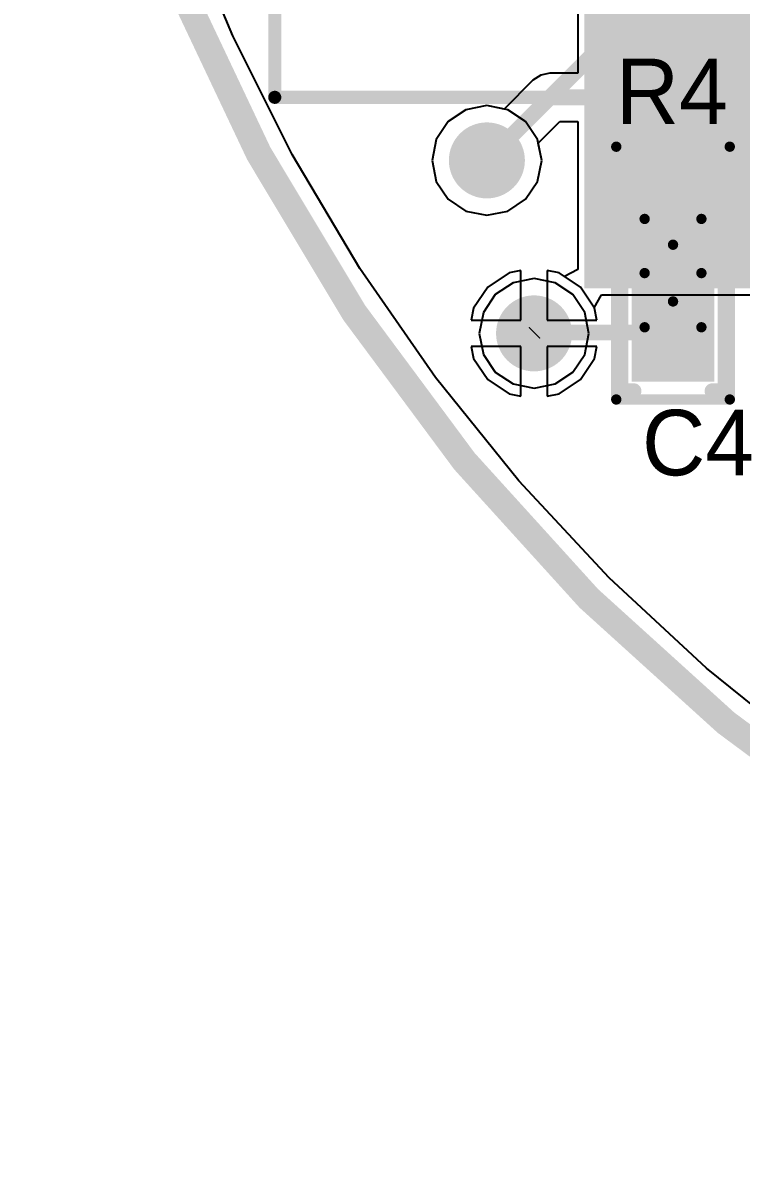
# Model space of a CAD drawing. Header units: millimetres. Extents: x 0.16 to 3.68, y 0.79 to 4.96.
# Drawn here: x 0.896 to 1.17, y 0.791 to 1.2265 of the extents above; entities that cross this region are included whole.
import ezdxf

# ---------------------------------------------------------------- set-up
doc = ezdxf.new("R2010")
doc.units = ezdxf.units.MM
doc.header["$MEASUREMENT"] = 0
for name, color, linetype in [('BottomLayer', 5, 'Continuous'), ('BottomOverlay', 54, 'Continuous'), ('BottomPaste', 16, 'Continuous'), ('BottomSolder', 6, 'Continuous'), ('KeepOutLayer', 6, 'Continuous'), ('Mechanical13', 56, 'Continuous'), ('Mechanical15', 56, 'Continuous'), ('MidLayer1', 16, 'Continuous'), ('MidLayer2', 76, 'Continuous'), ('MultiLayer', 9, 'Continuous'), ('TopLayer', 1, 'Continuous'), ('TopOverlay', 2, 'Continuous'), ('TopPaste', 8, 'Continuous'), ('TopSolder', 216, 'Continuous'), ('ViaHoleLayer', 16, 'Continuous')]:
    doc.layers.add(name, color=color, linetype=linetype)

# ---------------------------------------------------------------- blocks, each defined once
blk = doc.blocks.new('RES_0402_1005_4')
at = {"layer": 'Mechanical13', "const_width": 0.00394}
for points in [[(-0.02067, 0.01083), (-0.02067, -0.01083)], [(-0.02067, 0.01083), (0.02067, 0.01083)], [(0.02067, 0.01083), (0.02067, -0.01083)], [(-0.02067, -0.01083), (0.02067, -0.01083)]]:
    blk.add_lwpolyline(points, dxfattribs=at)
at = {"layer": 'Mechanical13', "const_width": 0.00197}
for points in [[(-0.02165, 0.01083, 1), (-0.01969, 0.01083, 1)], [(-0.02165, 0.01083, 1), (-0.01969, 0.01083, 1)], [(0.01969, 0.01083, 1), (0.02165, 0.01083, 1)], [(0.01969, 0.01083, 1), (0.02165, 0.01083, 1)], [(-0.02165, -0.01083, 1), (-0.01969, -0.01083, 1)], [(-0.02165, -0.01083, 1), (-0.01969, -0.01083, 1)], [(0.01969, -0.01083, 1), (0.02165, -0.01083, 1)], [(0.01969, -0.01083, 1), (0.02165, -0.01083, 1)]]:
    blk.add_lwpolyline(points, format="xyb", close=True, dxfattribs=at)
at = {"layer": 'Mechanical15', "const_width": 0.00394}
for points in [[(-0.04823, 0.02165), (-0.04823, -0.02165)], [(-0.04823, 0.02165), (0.04823, 0.02165)], [(0.04823, 0.02165), (0.04823, -0.02165)], [(0, 0.01083), (0, -0.01083)], [(-0.01083, 0), (0.01083, 0)], [(-0.04823, -0.02165), (0.04823, -0.02165)]]:
    blk.add_lwpolyline(points, dxfattribs=at)
at = {"layer": 'Mechanical15', "const_width": 0.00197}
for points in [[(-0.04921, 0.02165, 1), (-0.04724, 0.02165, 1)], [(-0.04921, 0.02165, 1), (-0.04724, 0.02165, 1)], [(0.04724, 0.02165, 1), (0.04921, 0.02165, 1)], [(0.04724, 0.02165, 1), (0.04921, 0.02165, 1)], [(-0.00098, 0.01083, 1), (0.00098, 0.01083, 1)], [(-0.01181, 0, 1), (-0.00984, 0, 1)], [(0.00984, 0, 1), (0.01181, 0, 1)], [(-0.00098, -0.01083, 1), (0.00098, -0.01083, 1)], [(-0.04921, -0.02165, 1), (-0.04724, -0.02165, 1)], [(-0.04921, -0.02165, 1), (-0.04724, -0.02165, 1)], [(0.04724, -0.02165, 1), (0.04921, -0.02165, 1)], [(0.04724, -0.02165, 1), (0.04921, -0.02165, 1)]]:
    blk.add_lwpolyline(points, format="xyb", close=True, dxfattribs=at)
at = {"layer": 'TopLayer'}
for points in [[(-0.00787, -0.01181), (-0.00787, 0.01181), (-0.0374, -0.01181), (-0.0374, 0.01181)], [(0.0374, -0.01181), (0.0374, 0.01181), (0.00787, -0.01181), (0.00787, 0.01181)]]:
    blk.add_solid(points, dxfattribs=at)
at = {"layer": 'TopOverlay', "const_width": 0.00591}
for points in [[(-0.045, 0.02), (0.045, 0.02)], [(-0.045, 0.02), (-0.045, 0.015)], [(0, 0.02), (0, -0.02)], [(0.045, 0.02), (0.045, 0.015)], [(-0.045, -0.015), (-0.045, -0.02)], [(0.045, -0.015), (0.045, -0.02)], [(-0.045, -0.02), (0.045, -0.02)]]:
    blk.add_lwpolyline(points, dxfattribs=at)
at = {"layer": 'TopOverlay', "const_width": 0.00295}
for points in [[(-0.04648, 0.02, 1), (-0.04352, 0.02, 1)], [(-0.04648, 0.02, 1), (-0.04352, 0.02, 1)], [(-0.00148, 0.02, 1), (0.00148, 0.02, 1)], [(0.04352, 0.02, 1), (0.04648, 0.02, 1)], [(0.04352, 0.02, 1), (0.04648, 0.02, 1)], [(-0.04648, 0.015, 1), (-0.04352, 0.015, 1)], [(0.04352, 0.015, 1), (0.04648, 0.015, 1)], [(-0.04648, -0.015, 1), (-0.04352, -0.015, 1)], [(0.04352, -0.015, 1), (0.04648, -0.015, 1)], [(-0.04648, -0.02, 1), (-0.04352, -0.02, 1)], [(-0.04648, -0.02, 1), (-0.04352, -0.02, 1)], [(-0.00148, -0.02, 1), (0.00148, -0.02, 1)], [(0.04352, -0.02, 1), (0.04648, -0.02, 1)], [(0.04352, -0.02, 1), (0.04648, -0.02, 1)]]:
    blk.add_lwpolyline(points, format="xyb", close=True, dxfattribs=at)
at = {"layer": 'TopPaste'}
for points in [[(-0.00787, -0.01181), (-0.00787, 0.01181), (-0.0374, -0.01181), (-0.0374, 0.01181)], [(0.0374, -0.01181), (0.0374, 0.01181), (0.00787, -0.01181), (0.00787, 0.01181)]]:
    blk.add_solid(points, dxfattribs=at)
at = {"layer": 'TopSolder'}
for points in [[(-0.00387, -0.01581), (-0.00387, 0.01581), (-0.0414, -0.01581), (-0.0414, 0.01581)], [(0.0414, -0.01581), (0.0414, 0.01581), (0.00387, -0.01581), (0.00387, 0.01581)]]:
    blk.add_solid(points, dxfattribs=at)
blk = doc.blocks.new('B____________B_6')
at = {"layer": 'BottomLayer'}
blk.add_solid([(-0.0689, -0.07087), (0.0689, -0.07087), (-0.0689, 0.07087), (0.0689, 0.07087)], dxfattribs=at)
at = {"layer": 'BottomOverlay', "const_width": 0.005}
for points in [[(0, 0.19291), (0.63386, 0.19291)], [(0, 0.19291), (0, -0.27165)]]:
    blk.add_lwpolyline(points, dxfattribs=at)
at = {"layer": 'BottomOverlay', "const_width": 0.0025}
blk.add_lwpolyline([(-0.00125, 0.19291, 1), (0.00125, 0.19291, 1)], format="xyb", close=True, dxfattribs=at)
blk.add_lwpolyline([(-0.00125, 0.19291, 1), (0.00125, 0.19291, 1)], format="xyb", close=True, dxfattribs=at)
at = {"layer": 'BottomPaste'}
blk.add_solid([(-0.0689, -0.07087), (0.0689, -0.07087), (-0.0689, 0.07087), (0.0689, 0.07087)], dxfattribs=at)
at = {"layer": 'BottomSolder'}
blk.add_solid([(-0.0729, -0.07487), (0.0729, -0.07487), (-0.0729, 0.07487), (0.0729, 0.07487)], dxfattribs=at)

msp = doc.modelspace()

# ---------------------------------------------------------------- linework, layer by layer
at = {"layer": 'BottomLayer'}
for p, q in [((0.97611, 1.22149), (0.95675, 1.26825)), ((1.10764, 1.26697), (1.10764, 1.20725)), ((0.99877, 1.17624), (0.97611, 1.22149)), ((1.09356, 1.20655), (1.09058, 1.20456)), ((1.09707, 1.20725), (1.09356, 1.20655)), ((1.10764, 1.20725), (1.09707, 1.20725)), ((1.09058, 1.20456), (1.07961, 1.19359)), ((1.065, 1.19331), (1.05822, 1.18878)), ((1.073, 1.1949), (1.065, 1.19331)), ((1.07961, 1.19359), (1.073, 1.1949)), ((1.05822, 1.18878), (1.05369, 1.182)), ((1.09259, 1.18061), (1.10087, 1.18889)), ((1.10087, 1.18889), (1.10764, 1.18889)), ((1.10764, 1.18889), (1.10764, 1.13236)), ((1.05369, 1.182), (1.0521, 1.174)), ((1.0939, 1.174), (1.09259, 1.18061)), ((1.02459, 1.13271), (0.99877, 1.17624)), ((1.0521, 1.174), (1.05369, 1.166)), ((1.09231, 1.166), (1.0939, 1.174)), ((1.05369, 1.166), (1.05822, 1.15922)), ((1.08778, 1.15922), (1.09231, 1.166)), ((1.05822, 1.15922), (1.065, 1.15469)), ((1.081, 1.15469), (1.08778, 1.15922)), ((1.065, 1.15469), (1.073, 1.1531)), ((1.073, 1.1531), (1.081, 1.15469)), ((1.05345, 1.09114), (1.02459, 1.13271)), ((1.10764, 1.13236), (1.10264, 1.12969)), ((1.08144, 1.13108), (1.07334, 1.12566)), ((1.086, 1.13199), (1.08144, 1.13108)), ((1.086, 1.113), (1.086, 1.13199)), ((1.10056, 1.13108), (1.096, 1.13199)), ((1.096, 1.13199), (1.096, 1.113)), ((1.10264, 1.12969), (1.10056, 1.13108)), ((1.07334, 1.12566), (1.06792, 1.11756)), ((1.11395, 1.11776), (1.11667, 1.12268)), ((1.11667, 1.12268), (1.18123, 1.12268)), ((1.06792, 1.11756), (1.06701, 1.113)), ((1.11408, 1.11756), (1.11395, 1.11776)), ((1.11499, 1.113), (1.11408, 1.11756)), ((1.06701, 1.113), (1.086, 1.113)), ((1.096, 1.113), (1.11499, 1.113)), ((1.086, 1.103), (1.06701, 1.103)), ((1.06701, 1.103), (1.06792, 1.09844)), ((1.086, 1.08401), (1.086, 1.103)), ((1.11499, 1.103), (1.096, 1.103)), ((1.096, 1.103), (1.096, 1.08401)), ((1.11408, 1.09844), (1.11499, 1.103)), ((1.06792, 1.09844), (1.07334, 1.09034)), ((1.10866, 1.09034), (1.11408, 1.09844)), ((1.08521, 1.05174), (1.05345, 1.09114)), ((1.07334, 1.09034), (1.08144, 1.08492)), ((1.10056, 1.08492), (1.10866, 1.09034)), ((1.08144, 1.08492), (1.086, 1.08401)), ((1.096, 1.08401), (1.10056, 1.08492)), ((1.1197, 1.0147), (1.08521, 1.05174)), ((1.15674, 0.98021), (1.1197, 1.0147)), ((1.19614, 0.94845), (1.15674, 0.98021))]:
    msp.add_line(p, q, dxfattribs=at)
at = {"layer": 'BottomLayer', "const_width": 0.006}
for points in [[(1.073, 1.174), (1.09707, 1.19807)], [(1.09707, 1.19807), (1.185, 1.19807)]]:
    msp.add_lwpolyline(points, dxfattribs=at)
at = {"layer": 'BottomLayer'}
for points, const_width in [([(1.09557, 1.19807, 1), (1.09857, 1.19807, 1)], 0.003), ([(1.09557, 1.19807, 1), (1.09857, 1.19807, 1)], 0.003), ([(1.06575, 1.174, 1), (1.08025, 1.174, 1)], 0.0145), ([(1.0715, 1.174, 1), (1.0745, 1.174, 1)], 0.003), ([(1.08375, 1.108, 1), (1.09825, 1.108, 1)], 0.0145)]:
    msp.add_lwpolyline(points, format="xyb", close=True, dxfattribs=dict(at, const_width=const_width))
at = {"layer": 'KeepOutLayer', "const_width": 0.01}
msp.add_lwpolyline([(2.341, 1.516, 1), (0.901, 1.516, 1)], format="xyb", close=True, dxfattribs=at)
at = {"layer": 'MidLayer1'}
for p, q in [((0.97611, 1.22149), (0.95675, 1.26825)), ((0.99877, 1.17624), (0.97611, 1.22149)), ((1.065, 1.19331), (1.05822, 1.18878)), ((1.073, 1.1949), (1.065, 1.19331)), ((1.081, 1.19331), (1.073, 1.1949)), ((1.08778, 1.18878), (1.081, 1.19331)), ((1.05822, 1.18878), (1.05369, 1.182)), ((1.09231, 1.182), (1.08778, 1.18878)), ((1.05369, 1.182), (1.0521, 1.174)), ((1.0939, 1.174), (1.09231, 1.182)), ((1.02459, 1.13271), (0.99877, 1.17624)), ((1.0521, 1.174), (1.05369, 1.166)), ((1.09231, 1.166), (1.0939, 1.174)), ((1.05369, 1.166), (1.05822, 1.15922)), ((1.08778, 1.15922), (1.09231, 1.166)), ((1.05822, 1.15922), (1.065, 1.15469)), ((1.081, 1.15469), (1.08778, 1.15922)), ((1.065, 1.15469), (1.073, 1.1531)), ((1.073, 1.1531), (1.081, 1.15469)), ((1.05345, 1.09114), (1.02459, 1.13271)), ((1.08144, 1.13108), (1.07334, 1.12566)), ((1.086, 1.13199), (1.08144, 1.13108)), ((1.086, 1.113), (1.086, 1.13199)), ((1.10056, 1.13108), (1.096, 1.13199)), ((1.096, 1.13199), (1.096, 1.113)), ((1.10866, 1.12566), (1.10056, 1.13108)), ((1.07334, 1.12566), (1.06792, 1.11756)), ((1.11408, 1.11756), (1.10866, 1.12566)), ((1.06792, 1.11756), (1.06701, 1.113)), ((1.11499, 1.113), (1.11408, 1.11756)), ((1.06701, 1.113), (1.086, 1.113)), ((1.096, 1.113), (1.11499, 1.113)), ((1.086, 1.103), (1.06701, 1.103)), ((1.06701, 1.103), (1.06792, 1.09844)), ((1.086, 1.08401), (1.086, 1.103)), ((1.11499, 1.103), (1.096, 1.103)), ((1.096, 1.103), (1.096, 1.08401)), ((1.11408, 1.09844), (1.11499, 1.103)), ((1.06792, 1.09844), (1.07334, 1.09034)), ((1.10866, 1.09034), (1.11408, 1.09844)), ((1.08521, 1.05174), (1.05345, 1.09114)), ((1.07334, 1.09034), (1.08144, 1.08492)), ((1.10056, 1.08492), (1.10866, 1.09034)), ((1.08144, 1.08492), (1.086, 1.08401)), ((1.096, 1.08401), (1.10056, 1.08492)), ((1.1197, 1.0147), (1.08521, 1.05174)), ((1.15674, 0.98021), (1.1197, 1.0147)), ((1.19614, 0.94845), (1.15674, 0.98021))]:
    msp.add_line(p, q, dxfattribs=at)
at = {"layer": 'MidLayer1', "const_width": 0.0145}
for points in [[(1.06575, 1.174, 1), (1.08025, 1.174, 1)], [(1.08375, 1.108, 1), (1.09825, 1.108, 1)]]:
    msp.add_lwpolyline(points, format="xyb", close=True, dxfattribs=at)
at = {"layer": 'MidLayer2'}
for p, q in [((0.97611, 1.22149), (0.95675, 1.26825)), ((0.99877, 1.17624), (0.97611, 1.22149)), ((1.065, 1.19331), (1.05822, 1.18878)), ((1.073, 1.1949), (1.065, 1.19331)), ((1.081, 1.19331), (1.073, 1.1949)), ((1.08778, 1.18878), (1.081, 1.19331)), ((1.05822, 1.18878), (1.05369, 1.182)), ((1.09231, 1.182), (1.08778, 1.18878)), ((1.05369, 1.182), (1.0521, 1.174)), ((1.0939, 1.174), (1.09231, 1.182)), ((1.02459, 1.13271), (0.99877, 1.17624)), ((1.0521, 1.174), (1.05369, 1.166)), ((1.09231, 1.166), (1.0939, 1.174)), ((1.05369, 1.166), (1.05822, 1.15922)), ((1.08778, 1.15922), (1.09231, 1.166)), ((1.05822, 1.15922), (1.065, 1.15469)), ((1.081, 1.15469), (1.08778, 1.15922)), ((1.065, 1.15469), (1.073, 1.1531)), ((1.073, 1.1531), (1.081, 1.15469)), ((1.05345, 1.09114), (1.02459, 1.13271)), ((1.091, 1.1289), (1.083, 1.12731)), ((1.099, 1.12731), (1.091, 1.1289)), ((1.083, 1.12731), (1.07622, 1.12278)), ((1.10578, 1.12278), (1.099, 1.12731)), ((1.07622, 1.12278), (1.07169, 1.116)), ((1.11031, 1.116), (1.10578, 1.12278)), ((1.07169, 1.116), (1.0701, 1.108)), ((1.1119, 1.108), (1.11031, 1.116)), ((1.0701, 1.108), (1.07169, 1.1)), ((1.11031, 1.1), (1.1119, 1.108)), ((1.07169, 1.1), (1.07622, 1.09322)), ((1.10578, 1.09322), (1.11031, 1.1)), ((1.07622, 1.09322), (1.083, 1.08869)), ((1.099, 1.08869), (1.10578, 1.09322)), ((1.08521, 1.05174), (1.05345, 1.09114)), ((1.083, 1.08869), (1.091, 1.0871)), ((1.091, 1.0871), (1.099, 1.08869)), ((1.1197, 1.0147), (1.08521, 1.05174)), ((1.15674, 0.98021), (1.1197, 1.0147)), ((1.19614, 0.94845), (1.15674, 0.98021))]:
    msp.add_line(p, q, dxfattribs=at)
at = {"layer": 'MidLayer2', "const_width": 0.0145}
for points in [[(1.06575, 1.174, 1), (1.08025, 1.174, 1)], [(1.08375, 1.108, 1), (1.09825, 1.108, 1)]]:
    msp.add_lwpolyline(points, format="xyb", close=True, dxfattribs=at)
at = {"layer": 'MultiLayer', "const_width": 0.0145}
for points in [[(1.06575, 1.174, 1), (1.08025, 1.174, 1)], [(1.08375, 1.108, 1), (1.09825, 1.108, 1)]]:
    msp.add_lwpolyline(points, format="xyb", close=True, dxfattribs=at)
at = {"layer": 'TopLayer', "const_width": 0.006}
for points in [[(1.073, 1.174), (1.136, 1.237)], [(1.144, 1.15364), (1.17536, 1.185)], [(1.091, 1.108), (1.09136, 1.10836)], [(1.09136, 1.10836), (1.144, 1.10836)]]:
    msp.add_lwpolyline(points, dxfattribs=at)
at = {"layer": 'TopLayer'}
for points, const_width in [([(1.06575, 1.174, 1), (1.08025, 1.174, 1)], 0.0145), ([(1.0715, 1.174, 1), (1.0745, 1.174, 1)], 0.003), ([(1.1425, 1.15364, 1), (1.1455, 1.15364, 1)], 0.003), ([(1.08375, 1.108, 1), (1.09825, 1.108, 1)], 0.0145), ([(1.0895, 1.108, 1), (1.0925, 1.108, 1)], 0.003), ([(1.08986, 1.10836, 1), (1.09286, 1.10836, 1)], 0.003), ([(1.08986, 1.10836, 1), (1.09286, 1.10836, 1)], 0.003), ([(1.1425, 1.10836, 1), (1.1455, 1.10836, 1)], 0.003)]:
    msp.add_lwpolyline(points, format="xyb", close=True, dxfattribs=dict(at, const_width=const_width))
at = {"layer": 'ViaHoleLayer', "const_width": 0.00591}
for points in [[(1.07005, 1.174, 1), (1.07595, 1.174, 1)], [(1.08805, 1.108, 1), (1.09395, 1.108, 1)]]:
    msp.add_lwpolyline(points, format="xyb", close=True, dxfattribs=at)

# ---------------------------------------------------------------- block references
at = {"rotation": 90}
for name, p in [('B____________B_6', (1.185, 1.19807)), ('RES_0402_1005_4', (1.144, 1.131))]:
    msp.add_blockref(name, p, dxfattribs=at)

# ---------------------------------------------------------------- texts
at = {"layer": 'TopOverlay'}
for s, p in [('R4', (1.12217, 1.18783)), ('C4', (1.13217, 1.05383))]:
    msp.add_text(s, height=0.025, dxfattribs=at).set_placement(p)

doc.saveas('drawing.dxf')
